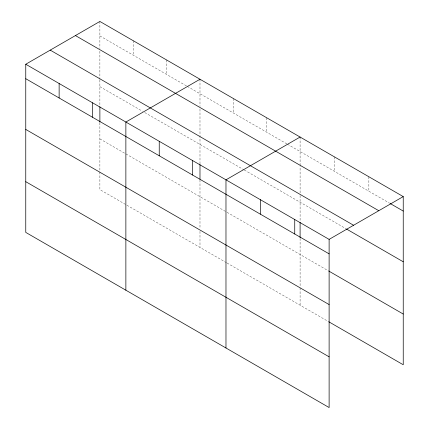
<?xml version="1.0" encoding="UTF-8"?>
<svg xmlns="http://www.w3.org/2000/svg" width="429" height="429" viewBox="0 0 429 429"><rect width="100%" height="100%" fill="white"/><g stroke="black" fill="none" stroke-linecap="round" stroke-linejoin="round"><path stroke-width="0.32" stroke-dasharray="2.15 1.61" d="M300.096 195.56L300.096 221.664M300.096 192.889L300.096 166.2M300.096 165.53L300.096 137.044M99.882 35.923L186.754 86.079M187.334 86.411L286.862 143.876M287.441 144.208L389.484 203.126M99.882 86.642L142.455 111.224M144.755 112.548L243.715 169.68M244.289 170.013L345.94 228.7M99.882 138.894L226.453 211.974M227.027 212.307L328.174 270.699M226.453 262.693L99.882 189.618L99.882 171.595M227.027 263.025L328.174 321.418M368.86 176.743L368.86 191.216M334.475 156.896L334.475 171.364M300.096 238.411L300.096 287.189M300.096 287.859L300.096 305.212M266.725 117.777L266.725 132.25M233.36 98.514L233.36 112.983M199.989 79.247L199.989 106.397M199.989 109.068L199.989 163.867M199.989 179.944L199.989 228.727M199.989 231.397L199.989 247.415M166.618 59.98L166.618 74.453M133.247 40.717L133.247 55.185M99.882 21.45L99.882 48.6M99.882 51.271L99.882 79.301M99.882 79.966L99.882 106.07M99.882 122.817L99.882 170.93"/><path stroke-width="0.64" d="M25.761 64.243L329.118 239.382L329.118 407.55L25.761 232.405L25.761 64.243L99.882 21.45L403.239 196.595L403.239 364.757L328.748 321.75M199.989 79.247L125.869 122.04L125.869 290.202M300.096 137.044L225.976 179.837L225.976 347.999M329.118 239.382L403.239 196.595M390.058 203.453L403.239 211.063M75.424 35.569L378.78 210.714M50.22 50.123L353.576 225.263M346.509 229.032L403.239 261.781M25.761 78.716L329.118 253.855M328.748 271.031L403.239 314.039M25.761 129.435L329.118 304.574M25.761 181.687L329.118 356.831M300.096 222.335L300.096 237.741M294.739 219.535L294.739 234.009M260.36 199.683L260.36 214.157M199.989 164.538L199.989 179.274M192.61 160.569L192.61 175.043M159.239 141.307L159.239 155.775M99.882 106.741L99.882 122.147M92.498 102.772L92.498 117.246M59.132 83.51L59.132 97.978"/></g></svg>
